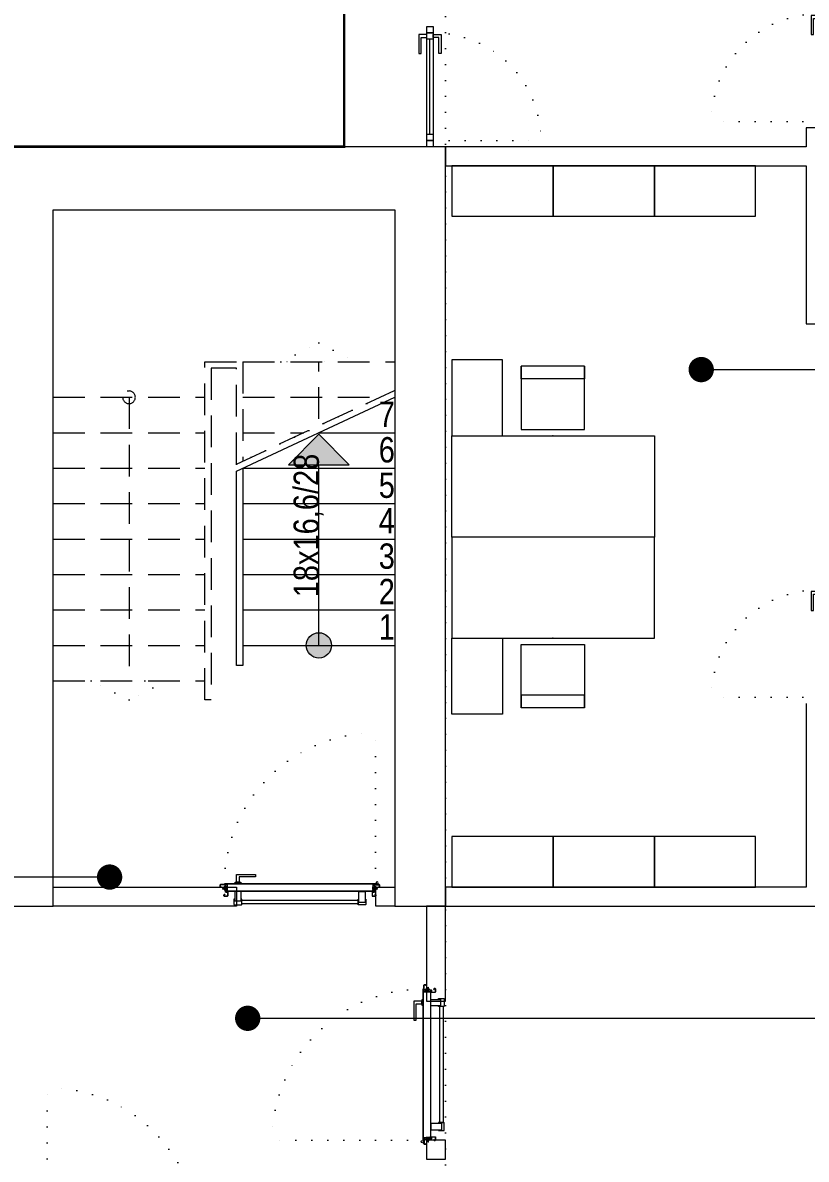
# Model space of a CAD drawing. Header units: metres. Extents: x -13194 to 152406, y -4219 to 19791.
# Drawn here: x 4106 to 4725, y 2480 to 3378 of the extents above; entities that cross this region are included whole.
import ezdxf
from ezdxf.enums import TextEntityAlignment as Align

# ---------------------------------------------------------------- set-up
doc = ezdxf.new("R2010")
doc.units = ezdxf.units.M
doc.header["$LTSCALE"] = 100
doc.header["$MEASUREMENT"] = 0
for name, pattern in [('DOT2', [0.125, 0, -0.125]), ('DOT5', [0.75, 0, -0.75]), ('HIDDEN', [0.375, 0.25, -0.125])]:
    doc.linetypes.add(name, pattern=pattern)
doc.layers.get('0').update_dxf_attribs({"color": 9, "lineweight": 9})
for name, color, linetype, lineweight in [('00', 9, 'Continuous', 9), ('01', 9, 'Continuous', 9), ('05', 9, 'Continuous', 9), ('06B', 9, 'Continuous', 9), ('06D', 9, 'Continuous', 9), ('10', 9, 'Continuous', 9), ('14', 9, 'Continuous', 9), ('15', 9, 'Continuous', 9), ('19', 9, 'Continuous', 9), ('19D', 9, 'DOT2', 9), ('20', 9, 'DOT2', 9), ('21', 9, 'Continuous', 9), ('21_mahal200', 9, 'Continuous', 9)]:
    doc.layers.add(name, color=color, linetype=linetype, lineweight=lineweight)
doc.styles.add('MuuM_TEXT-STANDART', font='ARIALN.TTF')
doc.dimstyles.new('MuuM_DIM200', dxfattribs={"dimscale": 20, "dimtxt": 2, "dimasz": 1, "dimexe": 1, "dimexo": 1, "dimgap": 1, "dimtad": 1, "dimdec": 1, "dimrnd": 0.5, "dimdsep": 46, "dimtxsty": 'MuuM_TEXT-STANDART', "dimblk": 'ARCHTICK', "dimcen": 0, "dimdle": 0.15, "dimclrd": 256, "dimclre": 256, "dimclrt": 256, "dimadec": 0, "dimazin": 0, "dimtfac": 5, "dimtdec": 1, "dimtix": 1, "dimtmove": 2, "dimatfit": 3, "dimldrblk": 'DOT', "dimfxl": 3, "dimfxlon": 1, "dimtolj": 1, "dimlwd": -1, "dimlwe": -1, "dimarcsym": 0})

# ---------------------------------------------------------------- blocks, each defined once
blk = doc.blocks.new('2.bod.sitatik')
at = {"layer": '01'}
blk.add_lwpolyline([(4130, -5950), (4130, -5950), (4130, -5950), (4130, -5400), (4400, -5400), (4400, -5950), (4400, -5950), (4400, -5950), (4440, -5950), (4440, -5350), (4090, -5350), (4090, -5950), (4130, -5950)], dxfattribs=at)
blk = doc.blocks.new('p-işyeri')
at = {"color": 0, "const_width": 2}
blk.add_lwpolyline([(200, 0), (200, 700), (-200, 700), (-200, 0)], close=True, dxfattribs=at)
blk = doc.blocks.new('p-sandalye-03')
for points in [[(-5, -25.14), (-5, 24.86), (-55, 24.86), (-55, -25.14), (-5, -25.14)], [(-55, 24.86), (-45, 24.86), (-45, -25.14), (-55, -25.14)]]:
    blk.add_lwpolyline(points)
blk.add_point((0, -0.14))
blk = doc.blocks.new('m-calisma unitesi 02')
at = {"ltscale": 0.5}
blk.add_lwpolyline([(-160, 140), (-160, 80), (-120, 80), (-120, 140)], close=True, dxfattribs=at)
blk.add_lwpolyline([(0, 80), (0, 0), (-160, 0), (-160, 80)], close=True)
at = {"linetype": 'DOT5'}
blk.add_lwpolyline([(-160, 80), (-160, 80)], dxfattribs=at)
at = {"rotation": 270}
blk.add_blockref('p-sandalye-03', (-80, 80), dxfattribs=at)
blk = doc.blocks.new('gr-p-birim')
blk.add_lwpolyline([(-0.5, -0.5), (0.5, -0.5), (0.5, 0.5), (-0.5, 0.5)], close=True)
blk = doc.blocks.new('0_arrowstairs')
blk.add_lwpolyline([(0, 0), (0, -30), (15, 0), (0, 30)], close=True)
blk = doc.blocks.new('p-M01-M02_M03')
at = {"layer": '19'}
h = blk.add_hatch(color=256, dxfattribs=at)
h.dxf.hatch_style = 1
h.paths.add_polyline_path([(186, -201.29), (234, -201.29), (210, -177.25)])
h = blk.add_hatch(color=256, dxfattribs=at)
h.dxf.hatch_style = 1
edge = h.paths.add_edge_path()
edge.add_arc((210, -344), 10, 0, 360)
for points in [[(145, -206.33), (270, -148)], [(145, -206.33), (270, -148)], [(150, -204), (150, -360), (150, -360), (145, -360), (145, -360), (145, -206.33)], [(210, -344), (210, -201.29), (210, -201.29)]]:
    blk.add_lwpolyline(points, dxfattribs=at)
blk.add_lwpolyline([(186, -201.29), (234, -201.29), (210, -177.25)], close=True, dxfattribs=at)
at = {"layer": '19', "linetype": 'Continuous'}
for points in [[(210, -176), (270, -176)], [(150, -204), (270, -204)], [(150, -232), (270, -232)], [(150, -260), (270, -260)], [(150, -288), (270, -288)], [(150, -316), (270, -316)], [(150, -344), (270, -344)]]:
    blk.add_lwpolyline(points, dxfattribs=at)
at = {"layer": '19'}
blk.add_circle((210, -344), 10, dxfattribs=at)
at = {"layer": '19D', "linetype": 'HIDDEN'}
for points in [[(145, -200.74), (145, -125), (125, -125), (125, -125), (125, -387), (120, -387), (120, -120), (120, -120), (150, -120), (150, -198.41)], [(150, -120), (270, -120)], [(210, -165), (210, -120)], [(145, -200.74), (270, -142.41)], [(0, -148), (120, -148)], [(150, -148), (258.02, -148)], [(0, -176), (120, -176)], [(150, -176), (198.02, -176)], [(0, -204), (120, -204)], [(0, -232), (120, -232)], [(0, -260), (120, -260)], [(0, -288), (120, -288)], [(0, -316), (120, -316)], [(0, -344), (120, -344)], [(0, -372), (120, -372)]]:
    blk.add_lwpolyline(points, dxfattribs=at)
at = {"layer": '19D'}
blk.add_lwpolyline([(145, -200.74), (270, -142.41)], dxfattribs=at)
at = {"layer": '19D', "linetype": 'HIDDEN', "extrusion": (0, 0, -1)}
blk.add_lwpolyline([(-60, -148), (-60, -372)], dxfattribs=at)
blk.add_circle((-60, -148), 5, dxfattribs=at)
at = {"layer": '19D', "linetype": 'HIDDEN', "extrusion": (0, 0, -1), "zscale": -1, "rotation": 90}
blk.add_blockref('0_arrowstairs', (-210, -120), dxfattribs=at)
at = {"layer": '19D', "linetype": 'HIDDEN', "extrusion": (0, 0, -1), "rotation": 270}
blk.add_blockref('0_arrowstairs', (-60, -372), dxfattribs=at)
blk = doc.blocks.new('*U20')
at = {"ltscale": 15}
for p, q in [((-25, 1), (-26, 0)), ((-25, -1), (-26, 0)), ((-23, 1), (-25, 1)), ((-23, 1), (-23, -2)), ((-21, -3), (-18, 3)), ((-21, -3), (-18, 3)), ((-20, -3), (-17, 3)), ((-20, -3), (-16, 3)), ((-18, -3), (-15, 3)), ((-18, -3), (-15, 3)), ((-18, 1), (-18, 2)), ((-17, -3), (-14, 3)), ((-17, -3), (-13, 3)), ((-17, 1), (-17, 2)), ((-15, -3), (-12, 3)), ((-15, -3), (-12, 3)), ((-15, 1), (-15, 2)), ((-14, -3), (-11, 3)), ((-14, -3), (-10, 3)), ((-14, 1), (-14, 2)), ((-12, -3), (-9, 3)), ((-12, -3), (-9, 3)), ((-12, 1), (-12, 2)), ((-11, -3), (-8, 3)), ((-11, -3), (-7, 3)), ((-11, 1), (-11, 2)), ((-9, -3), (-6, 3)), ((-9, -3), (-6, 3)), ((-9, 1), (-9, 2)), ((-8, -3), (-4, 3)), ((-8, -3), (-5, 3)), ((-8, 1), (-8, 2)), ((-6, -3), (-3, 3)), ((-6, -3), (-3, 3)), ((-6, 1), (-6, 2)), ((-5, -3), (-1, 3)), ((-5, -3), (-2, 3)), ((-5, 1), (-5, 2)), ((-3, 1), (-3, 2)), ((0, 4), (-2, 1)), ((-2, 1), (-2, 2)), ((0, 0), (-1, 0)), ((-25, -1), (-23, -2)), ((-9, -2), (-23, -2)), ((-21, -3), (-21, -2)), ((-20, -3), (-19, -2)), ((-20, -2), (-19, -2)), ((-19, -2), (-18, -2)), ((-18, -3), (-18, -2)), ((-17, -3), (-16, -2)), ((-17, -2), (-16, -2)), ((-16, -2), (-15, -2)), ((-15, -3), (-15, -2)), ((-14, -3), (-13, -2)), ((-14, -2), (-13, -2)), ((-13, -2), (-12, -2)), ((-12, -3), (-12, -2)), ((-11, -3), (-10, -2)), ((-11, -2), (-10, -2)), ((-10, -2), (-9, -2)), ((-9, -3), (-9, -2)), ((-8, -2), (-7, -2)), ((-8, -3), (-7, -2)), ((-7, -2), (-6, -2)), ((-6, -3), (-6, -2)), ((-5, -2), (-4, -2)), ((-5, -3), (-4, -2)), ((-4, -2), (-2, -2)), ((0, -4), (-2, -2)), ((0, 0), (-1, 0))]:
    blk.add_line(p, q, dxfattribs=at)
for p, q in [((-7, 1), (-23, 1)), ((-17, 1), (-19, 1)), ((-16, 1), (-17, 1)), ((-14, 1), (-16, 1)), ((-13, 1), (-14, 1)), ((-11, 1), (-13, 1)), ((-10, 1), (-11, 1)), ((-8, 1), (-10, 1)), ((-7, 1), (-8, 1)), ((-5, 1), (-7, 1)), ((-4, 1), (-5, 1)), ((-2, 1), (-4, 1)), ((-2, 1), (-2, 1)), ((0, 0), (0, 4)), ((-2, -2), (-2, -2)), ((0, 0), (0, -4))]:
    blk.add_line(p, q)
for centre, radius, start, end in [((-26, 4), 3.92, 274.361, 322.1025), ((-26, -4), 3.92, 37.8975, 85.639), ((-18, 3), 0.0971, 330.3204, 150.3204), ((-17, 3), 0.0971, 330.3204, 150.3204), ((-15, 3), 0.0971, 330.3204, 150.3204), ((-14, 3), 0.0971, 330.3204, 150.3204), ((-12, 3), 0.0971, 330.3204, 150.3204), ((-11, 3), 0.0971, 330.3204, 150.3204), ((-9, 3), 0.0971, 330.3204, 150.3204), ((-8, 3), 0.0971, 330.3204, 150.3204), ((-6, 3), 0.0971, 330.3204, 150.3204), ((-5, 3), 0.0971, 330.3204, 150.3204), ((-3, 3), 0.0971, 330.3204, 150.3204), ((-2, 3), 0.0971, 330.3204, 150.3204), ((-1, 0), 0.486, 90, 270), ((0, 4), 0.25, 0, 150.0864), ((-21, -3), 0.0971, 150.3204, 330.3204), ((-20, -3), 0.0971, 150.3204, 330.3204), ((-18, -3), 0.0971, 150.3204, 330.3204), ((-17, -3), 0.0971, 150.3204, 330.3204), ((-15, -3), 0.0971, 150.3204, 330.3204), ((-14, -3), 0.0971, 150.3204, 330.3204), ((-12, -3), 0.0971, 150.3204, 330.3204), ((-11, -3), 0.0971, 150.3204, 330.3204), ((-9, -3), 0.0971, 150.3204, 330.3204), ((-8, -3), 0.0971, 150.3204, 330.3204), ((-6, -3), 0.0971, 150.3204, 330.3204), ((-5, -3), 0.0971, 150.3204, 330.3204), ((0, -4), 0.25, 209.9136, 0)]:
    blk.add_arc(centre, radius, start, end, dxfattribs=at)
blk = doc.blocks.new('conta')
at = {"ltscale": 10}
for p, q in [((-2649.9, 5345.5), (-2649.8, 5345.6)), ((-2649.9, 5344.5), (-2649.8, 5344.3)), ((-2649.8, 5344.3), (-2649.7, 5344.3)), ((-2649.7, 5345.4), (-2649.3, 5345.4)), ((-2649.2, 5345.4), (-2649.1, 5345.5)), ((-2649, 5344), (-2648.8, 5343.8)), ((-2648.9, 5344.1), (-2648.7, 5343.9)), ((-2648.8, 5345.1), (-2648.6, 5345.3)), ((-2648.8, 5344.9), (-2648.6, 5345.2)), ((-2648.7, 5343.8), (-2648.7, 5343.8)), ((-2648.6, 5345.3), (-2648.6, 5345.3))]:
    blk.add_line(p, q, dxfattribs=at)
for centre, radius, start, end in [((-2649.8, 5345.5), 0.05, 140.6345, 188.9372), ((-2653, 5345), 3.19, 350.4674, 8.9372), ((-2649.9, 5344.5), 0.02, 170.4674, 213.7451), ((-2649.7, 5345.6), 0.0696, 22.2428, 159.258), ((-2650.9, 5345), 1.24, 340.3382, 16.7772), ((-2649.7, 5344.6), 0.03, 160.3382, 273.2666), ((-2649.7, 5345.4), 0.03, 90, 196.7772), ((-2649.6, 5341.5), 3.01, 80.4362, 93.2666), ((-2649.3, 5345.5), 0.05, 270, 303.0062), ((-2649.2, 5344.1), 0.231, 353.9571, 81.9004), ((-2649.1, 5345.5), 0.03, 4.7972, 123.0062), ((-2649.1, 5344.5), 0.03, 260.4362, 338.7066), ((-2651.2, 5344.8), 2.33, 7.5897, 18.7951), ((-2649, 5345.6), 0.05, 18.7951, 42.1429), ((-2650.2, 5345), 1.27, 338.7066, 23.0418), ((-2648.9, 5344.1), 0.1, 173.9571, 217.2653), ((-2648.8, 5345.1), 0.05, 187.5897, 322.7347), ((-2658.2, 5345.2), 9.36, 353.6857, 357.8537), ((-2648.8, 5344.2), 0.1, 173.6857, 217.2653), ((-2648.8, 5344.8), 0.05, 142.7347, 180.2669), ((-2648.7, 5343.8), 0.05, 217.2653, 307.2653), ((-2648.7, 5343.8), 0.05, 307.2653, 37.2653), ((-2648.6, 5345.3), 0.05, 52.7347, 142.7347), ((-2648.6, 5345.3), 0.05, 322.7347, 52.7347)]:
    blk.add_arc(centre, radius, start, end, dxfattribs=at)
for points, knots in [([(-2649, 5345.6), (-2649, 5345.6), (-2649.1, 5345.7), (-2649.2, 5345.4), (-2649.3, 5345.7), (-2649.4, 5345.5), (-2649.5, 5345.7), (-2649.6, 5345.5), (-2649.7, 5345.6), (-2649.7, 5345.6)], [0.0086373, 0.0086373, 0.0086373, 0.0086373, 0.1097304, 0.3133405, 0.4430081, 0.5658764, 0.7165186, 0.8527974, 0.9648495, 0.9648495, 0.9648495, 0.9648495]), ([(-2649.7, 5344.3), (-2649.7, 5344.3), (-2649.7, 5344.5), (-2649.6, 5344.3), (-2649.3, 5344.4), (-2649.2, 5344.4), (-2649.2, 5344.4)], [0, 0, 0, 0, 0.1008757, 0.3841126, 0.5436166, 0.6906785, 0.6906785, 0.6906785, 0.6906785])]:
    blk.add_open_spline(points, degree=3, knots=knots, dxfattribs=at)
blk = doc.blocks.new('p-yn_sackasa')
at = {"layer": '10', "linetype": 'Continuous'}
for p, q in [((-2.19, 0), (-2.19, -0.15)), ((0, 6.16), (0, 6.9)), ((0.01, 6.9), (0.01, 6.15)), ((0.14, 6.9), (0.14, 6.16)), ((0.15, 6.9), (0.15, 6.16)), ((2.69, 7.16), (0.26, 7.16)), ((2.69, 7.15), (0.26, 7.15)), ((2.69, 7.02), (0.26, 7.02)), ((0.26, 7.01), (2.69, 7.01)), ((0.26, 6.05), (0.76, 6.05)), ((0.75, 6.04), (0.26, 6.04)), ((0.26, 5.91), (0.75, 5.91)), ((0.76, 5.9), (0.26, 5.9)), ((0.67, -0.71), (0.67, 2.27)), ((0.69, -0.71), (0.69, 2.27)), ((0.75, 5.91), (0.75, 6.04)), ((0.76, 5.9), (0.76, 6.05)), ((0.81, -0.71), (0.81, 2.27)), ((0.83, -0.71), (0.83, 2.27)), ((0.92, 2.33), (0.95, 2.32)), ((0.93, 2.34), (0.95, 2.33)), ((1.01, 2.46), (0.99, 2.47)), ((0.99, 2.46), (1.01, 2.45)), ((1.11, 2.52), (1.11, 3.73)), ((1.12, 2.52), (1.12, 3.73)), ((1.25, 3.73), (1.25, 2.52)), ((1.26, 2.52), (1.26, 3.73)), ((1.37, 3.98), (2.49, 3.98)), ((2.49, 3.97), (1.37, 3.97)), ((1.37, 3.84), (2.49, 3.84)), ((2.49, 3.83), (1.37, 3.83)), ((2.6, 3.69), (2.5, 3.36)), ((2.51, 3.35), (2.61, 3.69)), ((2.73, 3.65), (2.63, 3.32)), ((2.74, 3.64), (2.64, 3.31)), ((2.8, 3.29), (2.8, 6.9)), ((2.81, 3.29), (2.81, 6.9)), ((2.94, 3.29), (2.94, 6.9)), ((2.95, 3.29), (2.95, 6.9)), ((-2.95, -0.25), (-2.95, -1.75)), ((-2.94, -1.75), (-2.94, -0.25)), ((-2.81, -0.25), (-2.81, -1.75)), ((-2.8, -0.25), (-2.8, -1.75)), ((-2.19, 0), (-2.7, 0)), ((-2.2, -0.01), (-2.7, -0.01)), ((-2.2, -0.14), (-2.7, -0.14)), ((-2.19, -0.15), (-2.7, -0.15)), ((1.01, -1.85), (-2.7, -1.85)), ((1.01, -1.86), (-2.7, -1.86)), ((-2.7, -1.99), (1.01, -1.99)), ((1.01, -2), (-2.7, -2)), ((-2.2, -0.14), (-2.2, -0.01)), ((0.92, -0.77), (0.95, -0.76)), ((0.93, -0.78), (0.95, -0.77)), ((0.99, -0.89), (1.01, -0.88)), ((1.01, -0.89), (0.99, -0.91)), ((1.11, -0.96), (1.11, -1.75)), ((1.12, -0.96), (1.12, -1.75)), ((1.25, -0.96), (1.25, -1.75)), ((1.26, -0.96), (1.26, -1.75))]:
    blk.add_line(p, q, dxfattribs=at)
for points in [[(0.15, 2.14), (0.67, 2.14), (0.67, -0.54), (0.15, -0.54)], [(0.15, 2.14), (0.41, 2.14), (0.41, -0.54), (0.15, -0.54)]]:
    blk.add_lwpolyline(points, close=True, dxfattribs=at)
for centre, radius, start, end in [((0.26, 6.9), 0.261, 90, 180), ((0.26, 6.16), 0.261, 180, 270), ((0.26, 6.9), 0.249, 90, 180), ((0.26, 6.16), 0.249, 181.34499, 271.35021), ((0.26, 6.9), 0.122, 90, 180), ((0.26, 6.16), 0.122, 180, 270), ((0.26, 6.9), 0.11, 90, 180), ((0.26, 6.16), 0.11, 180, 270), ((0.89, 2.27), 0.219, 63.21528, 180), ((0.89, 2.27), 0.206, 63.21689, 180), ((0.89, 2.27), 0.0801, 63.21502, 180), ((0.89, 2.27), 0.0674, 63.21445, 180), ((1.04, 2.52), 0.206, 243.2197, 0), ((1.04, 2.52), 0.219, 243.21479, 0), ((1.04, 2.52), 0.0801, 243.22028, 0), ((1.04, 2.52), 0.0674, 243.21287, 0), ((1.37, 3.73), 0.253, 90, 180), ((1.37, 3.73), 0.24, 90, 180), ((1.37, 3.73), 0.114, 90, 180), ((1.37, 3.73), 0.101, 90, 180), ((2.49, 3.72), 0.261, 342.86025, 90), ((2.49, 3.72), 0.249, 342.86129, 90), ((2.49, 3.72), 0.122, 342.86074, 90), ((2.49, 3.72), 0.11, 342.86215, 90), ((2.72, 3.29), 0.232, 162.8601, 0), ((2.72, 3.29), 0.219, 162.86127, 0), ((2.72, 3.29), 0.0927, 162.86053, 0), ((2.72, 3.29), 0.0801, 162.86241, 0), ((2.69, 6.9), 0.261, 0, 90), ((2.69, 6.9), 0.249, 0, 90), ((2.69, 6.9), 0.122, 0, 90), ((2.69, 6.9), 0.11, 0, 90), ((-2.7, -0.25), 0.253, 90, 180), ((-2.7, -1.75), 0.253, 180, 270), ((-2.7, -0.25), 0.24, 90, 180), ((-2.7, -1.75), 0.24, 180, 270), ((-2.7, -0.25), 0.114, 90, 180), ((-2.7, -1.75), 0.114, 180, 270), ((-2.7, -0.25), 0.101, 90, 180), ((-2.7, -1.75), 0.101, 180, 270), ((0.89, -0.71), 0.219, 180, 296.78496), ((0.89, -0.71), 0.206, 180, 296.78515), ((0.89, -0.71), 0.0801, 180, 296.78498), ((0.89, -0.71), 0.0674, 180, 180.52454), ((0.89, -0.71), 0.0674, 180, 296.78713), ((1.04, -0.96), 0.219, 0, 116.78545), ((1.04, -0.96), 0.206, 0, 116.78362), ((1.04, -0.96), 0.0801, 0, 116.78105), ((1.04, -0.96), 0.0674, 0, 116.78713), ((1.01, -1.75), 0.114, 270, 0), ((1.01, -1.75), 0.24, 270, 0), ((1.01, -1.75), 0.101, 270, 0), ((1.01, -1.75), 0.253, 270, 0)]:
    blk.add_arc(centre, radius, start, end, dxfattribs=at)
at = {"layer": '10', "xscale": 0.0842696629213483, "yscale": 0.0842696629213483, "zscale": 0.0842696629213483}
blk.add_blockref('*U20', (0.95, 1.35), dxfattribs=at)
at = {"layer": '14', "xscale": -0.7887640449438696, "yscale": 0.7887640449438696, "zscale": 0.7887640449438204, "rotation": 90}
blk.add_blockref('conta', (4217.78, -2086.42), dxfattribs=at)
blk = doc.blocks.new('*U30')
at = {"layer": '06D'}
for points in [[(110.12, 4.76), (110.12, 11.01), (95.12, 11.01), (95.12, 9.14), (107.87, 9.14), (107.87, 9.14), (107.87, 4.76), (110.12, 4.76)], [(111.2, 3.51), (111.2, 4.76), (106.8, 4.76), (106.8, 3.51), (111.2, 3.51)]]:
    blk.add_lwpolyline(points, dxfattribs=at)
for points in [[(8.5, -8.61), (7.87, -8.61), (7.87, -12.61, 0.414214), (8.25, -12.98), (13.75, -12.98, 0.414214), (14.12, -12.61), (14.12, -8.61), (13.5, -8.61)], [(111.5, -8.61), (112.12, -8.61), (112.12, -12.61, -0.414214), (111.75, -12.98), (106.25, -12.98, -0.414214), (105.87, -12.61), (105.87, -8.61), (106.5, -8.61)]]:
    blk.add_lwpolyline(points, format="xyb", dxfattribs=at)
for points in [[(8.5, -11.11), (13.5, -11.11), (13.5, -2.49), (8.5, -2.49)], [(111.5, -9.99), (106.5, -9.99), (106.5, -2.49), (111.5, -2.49)], [(14.12, -12.36), (105.87, -12.36), (105.87, -9.23), (14.12, -9.23)]]:
    blk.add_lwpolyline(points, close=True, dxfattribs=at)
at = {"layer": '10', "ltscale": 10}
for p, q in [((-1.6, 3.68), (-1.73, 3.58)), ((-1.6, 3.68), (-1.73, 3.58)), ((-1.22, 3.11), (-1.22, 3.24)), ((-1.22, 3.11), (-1.22, 3.24)), ((-1.22, 3.11), (-1.05, 3.11)), ((-1.22, 3.11), (-1.05, 3.11)), ((-1.05, 2.95), (-1.05, 3.38)), ((-1.05, 2.95), (-1.05, 3.38)), ((-0.84, 2.95), (-0.84, 3.38)), ((-0.84, 2.95), (-0.84, 3.38)), ((0.3, 3.41), (0.3, 3.29)), ((0.4, 3.51), (119.6, 3.51)), ((0.4, 3.19), (2.25, 3.19)), ((0.45, 3.36), (119.54, 3.36)), ((0.45, 3.36), (0.45, 3.34)), ((0.45, 3.34), (2.35, 3.34)), ((1, 0.04), (2, 0.69)), ((2, 1.13), (2, 0.69)), ((2.3, 1.13), (2, 1.13)), ((2, 0.69), (2, -0.81)), ((2.3, 3.14), (2.3, -2.39)), ((2.3, 0.69), (2.3, 1.13)), ((2.3, -0.81), (2.3, 0.69)), ((2.45, 3.24), (2.45, -2.29)), ((117.55, 3.24), (117.55, -2.29)), ((119.54, 3.34), (117.65, 3.34)), ((117.7, 3.14), (117.7, -2.39)), ((117.7, 1.13), (117.7, -0.37)), ((118, 1.13), (117.7, 1.13)), ((117.7, 1.13), (117.7, -0.37)), ((118, 1.13), (117.7, 1.13)), ((119.6, 3.19), (117.75, 3.19)), ((118, -0.37), (118, 1.13)), ((118, -0.37), (118, 1.13)), ((118, 0.88), (119, 0.88)), ((118, 0.88), (119, 0.88)), ((118, 0.68), (119, 0.68)), ((118, 0.68), (119, 0.68)), ((119, 0.28), (118, -0.37)), ((119, 0.28), (118, -0.37)), ((119.55, 3.36), (119.55, 3.34)), ((119.7, 3.41), (119.7, 3.29)), ((2, -0.36), (1, -0.36)), ((2, -0.56), (1, -0.56)), ((2, -0.81), (2.3, -0.81)), ((2.4, -2.49), (117.6, -2.49)), ((2.5, -2.34), (117.5, -2.34)), ((117.7, -0.37), (117.7, -0.81)), ((117.7, -0.37), (117.7, -0.81)), ((117.7, -0.81), (118, -0.81)), ((117.7, -0.81), (118, -0.81)), ((118, -0.81), (118, -0.37)), ((118, -0.81), (118, -0.37))]:
    blk.add_line(p, q, dxfattribs=at)
blk.add_circle((-0.95, 4.22), 0.843, dxfattribs=at)
blk.add_circle((-0.95, 4.22), 0.843, dxfattribs=at)
for centre, radius, start, end in [((-0.95, 4.22), 1.01, 219.4092, 254.28614), ((-0.95, 4.22), 1.01, 219.4092, 254.28614), ((-0.42, 3.21), 0.428, 156.35197, 217.62095), ((-0.42, 3.21), 0.428, 156.35197, 217.62095), ((-0.42, 3.21), 0.302, 105.55242, 240.03149), ((-0.42, 3.21), 0.302, 105.55242, 240.03149), ((0.4, 3.41), 0.1, 90, 180), ((0.4, 3.29), 0.1, 180, 270), ((0.45, 3.36), 0.005, 90, 180), ((0.45, 3.34), 0.005, 180, 270), ((2.25, 3.14), 0.05, 0, 90), ((2.35, 3.24), 0.1, 0, 90), ((117.65, 3.24), 0.1, 90, 180), ((117.75, 3.14), 0.05, 90, 180), ((119.54, 3.36), 0.005, 0, 90), ((119.54, 3.34), 0.005, 270, 0), ((119.6, 3.41), 0.1, 0, 90), ((119.6, 3.29), 0.1, 270, 0), ((2.4, -2.39), 0.1, 180, 270), ((2.5, -2.29), 0.05, 180, 270), ((117.56, -2.35), 0.141, 284.92708, 345.07292)]:
    blk.add_arc(centre, radius, start, end, dxfattribs=at)
at = {"layer": '20'}
blk.add_lwpolyline([(0.3, 3.35), (0.3, 122.75, -0.414214), (119.7, 3.35, 1)], format="xyb", dxfattribs=at)
at = {"xscale": -1, "rotation": 180}
blk.add_blockref('p-yn_sackasa', (0, 0.95), dxfattribs=at)
at = {"rotation": 180}
blk.add_blockref('p-yn_sackasa', (120, 0.95), dxfattribs=at)
blk = doc.blocks.new('p-al-01')
at = {"layer": '06B'}
for points in [[(27.05, 4.35), (27.05, 10.6), (42.05, 10.6), (42.05, 8.72), (29.3, 8.72), (29.3, 8.72), (29.3, 4.35), (27.05, 4.35)], [(27.05, -0.65), (27.05, -6.9), (42.05, -6.9), (42.05, -5.03), (29.3, -5.03), (29.3, -5.03), (29.3, -0.65), (27.05, -0.65)]]:
    blk.add_lwpolyline(points, dxfattribs=at)
at = {"layer": '06D'}
for p, q in [((115.67, 4.35), (28.8, 4.35)), ((28.8, -0.65), (115.67, -0.65))]:
    blk.add_line(p, q, dxfattribs=at)
at = {"layer": '10'}
for points in [[(25.67, -0.65), (25.67, 4.35), (20.67, 4.35), (20.67, -0.65)], [(30.67, -0.65), (30.67, 4.35), (25.67, 4.35), (25.67, -0.65)], [(110.67, -0.65), (110.67, 4.35), (105.67, 4.35), (105.67, -0.65)], [(115.67, -0.65), (115.67, 4.35), (110.67, 4.35), (110.67, -0.65)]]:
    blk.add_lwpolyline(points, close=True, dxfattribs=at)
at = {"layer": '15'}
blk.add_lwpolyline([(105.67, 1.85), (30.67, 1.85)], dxfattribs=at)
at = {"layer": '20'}
blk.add_lwpolyline([(110.67, -0.65), (110.67, -85.65)], dxfattribs=at)
blk.add_arc((110.67, -0.65), 85, 180, 270, dxfattribs=at)
blk = doc.blocks.new('_ArchTick')
at = {"color": 0, "linetype": 'ByBlock', "const_width": 0.15}
blk.add_lwpolyline([(-0.5, -0.5), (0.5, 0.5)], dxfattribs=at)
blk = doc.blocks.new('_Dot')
at = {"color": 0, "linetype": 'ByBlock', "lineweight": -2}
blk.add_line((-0.5, 0), (-1, 0), dxfattribs=at)
at = {"color": 0, "linetype": 'ByBlock', "const_width": 0.5}
blk.add_lwpolyline([(-0.25, 0, 1), (0.25, 0, 1)], format="xyb", close=True, dxfattribs=at)
blk = doc.blocks.new('2.bod.Mimari')
at = {"layer": '00'}
for points in [[(4440, -5365), (4725, -5365), (4725, -5490), (4740, -5490), (4740, -5350), (4740, -5335), (4725, -5335), (4725, -5350), (4440, -5350)], [(4265, -5950), (4130, -5950), (4130, -5935), (4275, -5935), (4275, -5950), (4265, -5950)], [(4400, -5950), (4385, -5950), (4385, -5935), (4400, -5935), (4400, -5950), (4400, -5950)], [(4425, -6025), (4440, -6025), (4440, -5950), (4425, -5950)], [(4440, -6135), (4425, -6135), (4425, -6150), (4440, -6150)]]:
    blk.add_lwpolyline(points, close=True, dxfattribs=at)
blk.add_lwpolyline([(4725, -5790), (4725, -5935), (4440, -5935), (4440, -5950), (4740, -5950), (4740, -5790)], dxfattribs=at)
at = {"layer": '20'}
blk.add_lwpolyline([(3660, -6230), (4440, -6230), (4440, -4550), (3660, -4550)], close=True, dxfattribs=at)
at = {"rotation": 270}
for p in [(4735.65, -5219.33), (4735.65, -5674.33)]:
    blk.add_blockref('p-al-01', p, dxfattribs=at)
at = {"xscale": -1, "rotation": 90}
blk.add_blockref('p-al-01', (4429.6, -5234.33), dxfattribs=at)
blk.add_blockref('p-M01-M02_M03', (4130, -5400))
at = {"layer": '05', "xscale": 40, "yscale": 80, "rotation": 270}
for p in [(4485, -5385), (4565, -5385), (4645, -5385), (4485, -5915), (4565, -5915), (4645, -5915)]:
    blk.add_blockref('gr-p-birim', p, dxfattribs=at)
at = {"layer": '05'}
blk.add_blockref('m-calisma unitesi 02', (4605, -5658.42), dxfattribs=at)
at = {"layer": '05', "xscale": -1, "rotation": 180}
blk.add_blockref('m-calisma unitesi 02', (4605, -5658.42), dxfattribs=at)
at = {"layer": '06D', "color": 89, "linetype": 'HIDDEN', "true_color": 0x2e4d23, "rotation": 90}
blk.add_blockref('p-işyeri', (4360, -5150), dxfattribs=at)
at = {"layer": '10', "xscale": -1}
blk.add_blockref('*U30', (4385, -5935.95), dxfattribs=at)
at = {"layer": '10', "rotation": 90.00000000000001}
blk.add_blockref('*U30', (4425.95, -6135.15), dxfattribs=at)
at = {"layer": '10'}
blk.add_blockref('*U30', (4125, -6215.95), dxfattribs=at)
at = {"layer": '21', "style": 'MuuM_TEXT-STANDART'}
for s, p in [('7', (4400, -5571.47)), ('6', (4400, -5599.47)), ('5', (4400, -5627.47)), ('4', (4400, -5655.47)), ('3', (4400, -5683.47)), ('2', (4400, -5711.47)), ('1', (4400, -5739.47))]:
    blk.add_text(s, height=20, dxfattribs=at).set_placement(p, align=Align.RIGHT)
blk.add_text('18x16,6/28', height=20, rotation=90, dxfattribs=at).set_placement((4340, -5592.6), align=Align.RIGHT)
at = {"layer": '21_mahal200'}
for points in [[(4642.03, -5526.12), (4747.86, -5526.12)], [(4174.65, -5927.05), (3478.88, -5927.05)], [(4283.75, -6038.63), (4747.86, -6038.57)]]:
    blk.add_leader(points, dimstyle='MuuM_DIM200', override={"dimasz": 1, "dimfxl": 10}, dxfattribs=at)

msp = doc.modelspace()

# ---------------------------------------------------------------- block references
for name in ['2.bod.sitatik', '2.bod.Mimari']:
    msp.add_blockref(name, (0, 8630))

doc.saveas('drawing.dxf')
